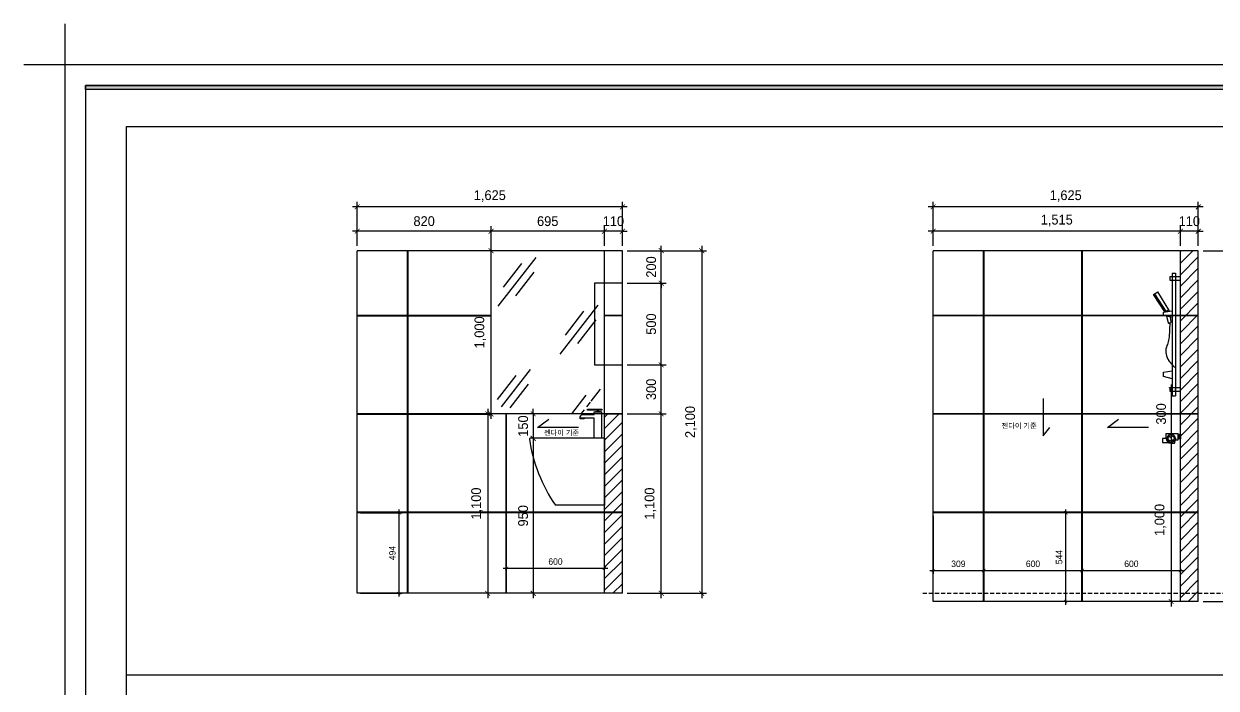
# Model space of a CAD drawing. Header units: millimetres. Extents: x 217202 to 745838, y -6815 to 171372.
# Drawn here: x 338697 to 346005, y 668 to 4740 of the extents above; entities that cross this region are included whole.
import ezdxf
from ezdxf.enums import TextEntityAlignment as Align

# ---------------------------------------------------------------- set-up
doc = ezdxf.new("R2010")
doc.units = ezdxf.units.MM
doc.header["$PDMODE"] = 3
doc.linetypes.add('HIDDEN', pattern=[0.375, 0.25, -0.125])
doc.layers.get('DEFPOINTS').update_dxf_attribs({"color": 248})
for name, color, linetype in [('03-WAL NEW', 3, 'Continuous'), ('06-FUR', 6, 'Continuous'), ('C-WALL1', 2, 'Continuous'), ('CO-BATH', 6, 'Continuous'), ('FIX', 7, 'Continuous'), ('FORM(YOURNAME)-1', 1, 'Continuous'), ('FORM(YOURNAME)-11', 1, 'Continuous'), ('TOILET-1', 6, 'Continuous')]:
    doc.layers.add(name, color=color, linetype=linetype)
doc.styles.add('HY 울릉도 L', font='')
doc.styles.add('YOURNAME', font='HY울릉도M.TTF')
doc.styles.add('코레일둥고', font='Korail_Round_Gothic_Medium.ttf')
doc.styles.get('HY 울릉도 L').set_extended_font_data('HY울릉도L')
doc.dimstyles.new('30', dxfattribs={"dimscale": 30, "dimtxt": 2, "dimasz": 1, "dimexe": 1, "dimexo": 1, "dimgap": 1, "dimtad": 1, "dimdec": 0, "dimrnd": 0.05, "dimdsep": 46, "dimlunit": 6, "dimtxsty": 'HY 울릉도 L', "dimblk": 'ARCHTICK', "dimcen": 2.5, "dimdle": 1, "dimclrd": 133, "dimclre": 133, "dimclrt": 30, "dimadec": 0, "dimazin": 0, "dimtfac": 1, "dimtdec": 0, "dimtix": 1, "dimtmove": 2, "dimatfit": 3, "dimldrblk": 'ARCHTICK', "dimfxl": 1, "dimlwd": -1, "dimlwe": -1, "dimarcsym": 0})

# ---------------------------------------------------------------- blocks, each defined once
blk = doc.blocks.new('_ArchTick')
at = {"color": 0, "linetype": 'ByBlock', "const_width": 0.15}
blk.add_lwpolyline([(-0.5, -0.5), (0.5, 0.5)], dxfattribs=at)
blk = doc.blocks.new('*D547')
at = {"layer": '06-FUR', "color": 133, "transparency": 16777216}
for p, q in [((342225.6, 2349.5), (341788.8, 2349.5)), ((341818.8, 2349.5), (341818.8, 2379.5)), ((341818.8, 2349.5), (341818.8, 2199.5)), ((341818.8, 2199.5), (341818.8, 2169.5)), ((341848.8, 2199.5), (341848.8, 2199.5))]:
    blk.add_line(p, q, dxfattribs=at)
at = {"layer": 'DEFPOINTS', "color": 0, "transparency": 16777216}
for p in [(342255.6, 2349.5), (341818.8, 2199.5), (341818.8, 2199.5)]:
    blk.add_point(p, dxfattribs=at)
at = {"layer": '06-FUR', "color": 133, "transparency": 16777216, "xscale": 30, "yscale": 30, "zscale": 30}
for p, rotation in [((341818.8, 2349.5), 270), ((341818.8, 2199.5), 90)]:
    blk.add_blockref('_ArchTick', p, dxfattribs=dict(at, rotation=rotation))
at = {"layer": '06-FUR', "color": 30, "transparency": 16777216, "insert": (341757.5, 2274.5), "char_height": 60, "attachment_point": 5, "rotation": 90, "style": 'HY 울릉도 L'}
blk.add_mtext('150', dxfattribs=at)
blk = doc.blocks.new('*D548')
at = {"layer": '06-FUR', "color": 133, "transparency": 16777216}
for p, q in [((341540.6, 2379.5), (341540.6, 1219.5)), ((341570.6, 2349.5), (341570.6, 2349.5)), ((341570.6, 1249.5), (341570.6, 1249.5))]:
    blk.add_line(p, q, dxfattribs=at)
at = {"layer": 'DEFPOINTS', "color": 0, "transparency": 16777216}
for p in [(341540.6, 2349.5), (341540.6, 1249.5), (341540.6, 1249.5)]:
    blk.add_point(p, dxfattribs=at)
at = {"layer": '06-FUR', "color": 133, "transparency": 16777216, "xscale": 30, "yscale": 30, "zscale": 30}
for p, rotation in [((341540.6, 2349.5), 90), ((341540.6, 1249.5), 270)]:
    blk.add_blockref('_ArchTick', p, dxfattribs=dict(at, rotation=rotation))
at = {"layer": '06-FUR', "color": 30, "transparency": 16777216, "insert": (341474.7, 1799.5), "char_height": 60, "attachment_point": 5, "rotation": 90, "style": 'HY 울릉도 L'}
blk.add_mtext('1,100', dxfattribs=at)
blk = doc.blocks.new('*D549')
at = {"layer": '06-FUR', "color": 133, "transparency": 16777216}
for p, q in [((345785.4, 3468.8), (345755.4, 3468.8)), ((345785.4, 3379.5), (345785.4, 3498.8)), ((345895.4, 3468.8), (345785.4, 3468.8)), ((345895.4, 3379.5), (345895.4, 3498.8)), ((345895.4, 3468.8), (345925.4, 3468.8))]:
    blk.add_line(p, q, dxfattribs=at)
at = {"layer": 'DEFPOINTS', "color": 0, "transparency": 16777216}
for p in [(345785.4, 3468.8), (345785.4, 3349.5), (345895.4, 3349.5)]:
    blk.add_point(p, dxfattribs=at)
at = {"layer": '06-FUR', "color": 133, "transparency": 16777216, "xscale": 30, "yscale": 30, "zscale": 30}
blk.add_blockref('_ArchTick', (345785.4, 3468.8), dxfattribs=at)
at = {"layer": '06-FUR', "color": 133, "transparency": 16777216, "xscale": 30, "yscale": 30, "zscale": 30, "rotation": 180}
blk.add_blockref('_ArchTick', (345895.4, 3468.8), dxfattribs=at)
at = {"layer": '06-FUR', "color": 30, "transparency": 16777216, "insert": (345840.4, 3530), "char_height": 60, "attachment_point": 5, "style": 'HY 울릉도 L'}
blk.add_mtext('110', dxfattribs=at)
blk = doc.blocks.new('*D550')
at = {"layer": '06-FUR', "color": 133, "transparency": 16777216}
for p, q in [((345815.4, 3468.8), (344240.4, 3468.8)), ((344270.4, 3379.5), (344270.4, 3498.8)), ((345785.4, 3379.5), (345785.4, 3498.8))]:
    blk.add_line(p, q, dxfattribs=at)
at = {"layer": 'DEFPOINTS', "color": 0, "transparency": 16777216}
for p in [(344270.4, 3468.8), (344270.4, 3349.5), (345785.4, 3349.5)]:
    blk.add_point(p, dxfattribs=at)
at = {"layer": '06-FUR', "color": 133, "transparency": 16777216, "xscale": 30, "yscale": 30, "zscale": 30, "rotation": 180}
blk.add_blockref('_ArchTick', (344270.4, 3468.8), dxfattribs=at)
at = {"layer": '06-FUR', "color": 133, "transparency": 16777216, "xscale": 30, "yscale": 30, "zscale": 30}
blk.add_blockref('_ArchTick', (345785.4, 3468.8), dxfattribs=at)
at = {"layer": '06-FUR', "color": 30, "transparency": 16777216, "insert": (345027.9, 3534), "char_height": 60, "attachment_point": 5, "style": 'HY 울릉도 L'}
blk.add_mtext('1,515', dxfattribs=at)
blk = doc.blocks.new('*D551')
at = {"layer": '06-FUR', "color": 133, "transparency": 16777216}
for p, q in [((345925.4, 3618), (344240.4, 3618)), ((344270.4, 3379.5), (344270.4, 3648)), ((345895.4, 3379.5), (345895.4, 3648))]:
    blk.add_line(p, q, dxfattribs=at)
at = {"layer": 'DEFPOINTS', "color": 0, "transparency": 16777216}
for p in [(344270.4, 3618), (344270.4, 3349.5), (345895.4, 3349.5)]:
    blk.add_point(p, dxfattribs=at)
at = {"layer": '06-FUR', "color": 133, "transparency": 16777216, "xscale": 30, "yscale": 30, "zscale": 30, "rotation": 180}
blk.add_blockref('_ArchTick', (344270.4, 3618), dxfattribs=at)
at = {"layer": '06-FUR', "color": 133, "transparency": 16777216, "xscale": 30, "yscale": 30, "zscale": 30}
blk.add_blockref('_ArchTick', (345895.4, 3618), dxfattribs=at)
at = {"layer": '06-FUR', "color": 30, "transparency": 16777216, "insert": (345082.9, 3683.9), "char_height": 60, "attachment_point": 5, "style": 'HY 울릉도 L'}
blk.add_mtext('1,625', dxfattribs=at)
blk = doc.blocks.new('*D552')
at = {"layer": '06-FUR', "color": 133, "transparency": 16777216}
for p, q in [((342255.6, 3468.8), (342225.6, 3468.8)), ((342255.6, 3379.5), (342255.6, 3498.8)), ((342365.6, 3468.8), (342255.6, 3468.8)), ((342365.6, 3379.5), (342365.6, 3498.8)), ((342365.6, 3468.8), (342395.6, 3468.8))]:
    blk.add_line(p, q, dxfattribs=at)
at = {"layer": 'DEFPOINTS', "color": 0, "transparency": 16777216}
for p in [(342255.6, 3468.8), (342255.6, 3349.5), (342365.6, 3349.5)]:
    blk.add_point(p, dxfattribs=at)
at = {"layer": '06-FUR', "color": 133, "transparency": 16777216, "xscale": 30, "yscale": 30, "zscale": 30}
blk.add_blockref('_ArchTick', (342255.6, 3468.8), dxfattribs=at)
at = {"layer": '06-FUR', "color": 133, "transparency": 16777216, "xscale": 30, "yscale": 30, "zscale": 30, "rotation": 180}
blk.add_blockref('_ArchTick', (342365.6, 3468.8), dxfattribs=at)
at = {"layer": '06-FUR', "color": 30, "transparency": 16777216, "insert": (342310.6, 3530), "char_height": 60, "attachment_point": 5, "style": 'HY 울릉도 L'}
blk.add_mtext('110', dxfattribs=at)
blk = doc.blocks.new('*D553')
at = {"layer": '06-FUR', "color": 133, "transparency": 16777216}
for p, q in [((342285.6, 3468.8), (341530.6, 3468.8)), ((341560.6, 3379.5), (341560.6, 3498.8)), ((342255.6, 3379.5), (342255.6, 3498.8))]:
    blk.add_line(p, q, dxfattribs=at)
at = {"layer": 'DEFPOINTS', "color": 0, "transparency": 16777216}
for p in [(341560.6, 3468.8), (341560.6, 3349.5), (342255.6, 3349.5)]:
    blk.add_point(p, dxfattribs=at)
at = {"layer": '06-FUR', "color": 133, "transparency": 16777216, "xscale": 30, "yscale": 30, "zscale": 30, "rotation": 180}
blk.add_blockref('_ArchTick', (341560.6, 3468.8), dxfattribs=at)
at = {"layer": '06-FUR', "color": 133, "transparency": 16777216, "xscale": 30, "yscale": 30, "zscale": 30}
blk.add_blockref('_ArchTick', (342255.6, 3468.8), dxfattribs=at)
at = {"layer": '06-FUR', "color": 30, "transparency": 16777216, "insert": (341908.1, 3530.1), "char_height": 60, "attachment_point": 5, "style": 'HY 울릉도 L'}
blk.add_mtext('695', dxfattribs=at)
blk = doc.blocks.new('*D554')
at = {"layer": '06-FUR', "color": 133, "transparency": 16777216}
for p, q in [((341590.6, 3468.8), (340710.6, 3468.8)), ((340740.6, 3379.5), (340740.6, 3498.8)), ((341560.6, 3379.5), (341560.6, 3498.8))]:
    blk.add_line(p, q, dxfattribs=at)
at = {"layer": 'DEFPOINTS', "color": 0, "transparency": 16777216}
for p in [(340740.6, 3468.8), (340740.6, 3349.5), (341560.6, 3349.5)]:
    blk.add_point(p, dxfattribs=at)
at = {"layer": '06-FUR', "color": 133, "transparency": 16777216, "xscale": 30, "yscale": 30, "zscale": 30, "rotation": 180}
blk.add_blockref('_ArchTick', (340740.6, 3468.8), dxfattribs=at)
at = {"layer": '06-FUR', "color": 133, "transparency": 16777216, "xscale": 30, "yscale": 30, "zscale": 30}
blk.add_blockref('_ArchTick', (341560.6, 3468.8), dxfattribs=at)
at = {"layer": '06-FUR', "color": 30, "transparency": 16777216, "insert": (341150.6, 3530.1), "char_height": 60, "attachment_point": 5, "style": 'HY 울릉도 L'}
blk.add_mtext('820', dxfattribs=at)
blk = doc.blocks.new('*D555')
at = {"layer": '06-FUR', "color": 133, "transparency": 16777216}
for p, q in [((342395.6, 3618.2), (340710.6, 3618.2)), ((340740.6, 3379.5), (340740.6, 3648.2)), ((342365.6, 3379.5), (342365.6, 3648.2))]:
    blk.add_line(p, q, dxfattribs=at)
at = {"layer": 'DEFPOINTS', "color": 0, "transparency": 16777216}
for p in [(340740.6, 3618.2), (340740.6, 3349.5), (342365.6, 3349.5)]:
    blk.add_point(p, dxfattribs=at)
at = {"layer": '06-FUR', "color": 133, "transparency": 16777216, "xscale": 30, "yscale": 30, "zscale": 30, "rotation": 180}
blk.add_blockref('_ArchTick', (340740.6, 3618.2), dxfattribs=at)
at = {"layer": '06-FUR', "color": 133, "transparency": 16777216, "xscale": 30, "yscale": 30, "zscale": 30}
blk.add_blockref('_ArchTick', (342365.6, 3618.2), dxfattribs=at)
at = {"layer": '06-FUR', "color": 30, "transparency": 16777216, "insert": (341553.1, 3684.2), "char_height": 60, "attachment_point": 5, "style": 'HY 울릉도 L'}
blk.add_mtext('1,625', dxfattribs=at)
blk = doc.blocks.new('*D566')
at = {"layer": '06-FUR', "color": 133, "transparency": 16777216}
for p, q in [((345729.2, 2229.1), (345729.2, 1169.5)), ((345759.2, 2199.1), (345759.2, 2199.1)), ((345759.2, 1199.5), (345759.2, 1199.5))]:
    blk.add_line(p, q, dxfattribs=at)
at = {"layer": 'DEFPOINTS', "color": 0, "transparency": 16777216}
for p in [(345729.2, 2199.1), (345729.2, 1199.5), (345729.2, 1199.5)]:
    blk.add_point(p, dxfattribs=at)
at = {"layer": '06-FUR', "color": 133, "transparency": 16777216, "xscale": 30, "yscale": 30, "zscale": 30}
for p, rotation in [((345729.2, 2199.1), 90), ((345729.2, 1199.5), 270)]:
    blk.add_blockref('_ArchTick', p, dxfattribs=dict(at, rotation=rotation))
at = {"layer": '06-FUR', "color": 30, "transparency": 16777216, "insert": (345663.3, 1699.3), "char_height": 60, "attachment_point": 5, "rotation": 90, "style": 'HY 울릉도 L'}
blk.add_mtext('1,000', dxfattribs=at)
blk = doc.blocks.new('*D567')
at = {"layer": '06-FUR', "color": 133, "transparency": 16777216}
for p, q in [((345729.2, 2528.8), (345729.2, 2169.1)), ((345750.7, 2498.8), (345759.2, 2498.8)), ((345750.7, 2199.1), (345759.2, 2199.1))]:
    blk.add_line(p, q, dxfattribs=at)
at = {"layer": 'DEFPOINTS', "color": 0, "transparency": 16777216}
for p in [(345720.7, 2498.8), (345720.7, 2199.1), (345729.2, 2199.1)]:
    blk.add_point(p, dxfattribs=at)
at = {"layer": '06-FUR', "color": 133, "transparency": 16777216, "xscale": 30, "yscale": 30, "zscale": 30}
for p, rotation in [((345729.2, 2498.8), 90), ((345729.2, 2199.1), 270)]:
    blk.add_blockref('_ArchTick', p, dxfattribs=dict(at, rotation=rotation))
at = {"layer": '06-FUR', "color": 30, "transparency": 16777216, "insert": (345667.9, 2349), "char_height": 60, "attachment_point": 5, "rotation": 90, "style": 'HY 울릉도 L'}
blk.add_mtext('300', dxfattribs=at)
blk = doc.blocks.new('*D568')
at = {"layer": 'DEFPOINTS', "color": 0, "transparency": 16777216}
for p in [(341655.6, 1403.1), (342255.6, 1403.1), (342255.6, 1249.5)]:
    blk.add_point(p, dxfattribs=at)
at = {"layer": 'TOILET-1', "color": 133, "transparency": 16777216}
blk.add_line((341635.6, 1403.1), (342275.6, 1403.1), dxfattribs=at)
at = {"layer": 'TOILET-1', "color": 30, "true_color": 0xeb7024, "transparency": 16777216}
blk.add_line((342255.6, 1269.5), (342255.6, 1423.1), dxfattribs=at)
at = {"layer": 'TOILET-1', "color": 133, "transparency": 16777216, "xscale": 20, "yscale": 20, "zscale": 20, "rotation": 180}
blk.add_blockref('_ArchTick', (341655.6, 1403.1), dxfattribs=at)
at = {"layer": 'TOILET-1', "color": 133, "transparency": 16777216, "xscale": 20, "yscale": 20, "zscale": 20}
blk.add_blockref('_ArchTick', (342255.6, 1403.1), dxfattribs=at)
at = {"layer": 'TOILET-1', "color": 30, "true_color": 0xeb7024, "transparency": 16777216, "insert": (341955.6, 1443.9), "char_height": 40, "attachment_point": 5, "style": 'HY 울릉도 L'}
blk.add_mtext('600', dxfattribs=at)
blk = doc.blocks.new('*D572')
at = {"layer": '06-FUR', "color": 133, "transparency": 16777216}
for p, q in [((344270.4, 1723.5), (344270.4, 1369.1)), ((344579.4, 1723.5), (344579.4, 1369.1)), ((344250.4, 1389.1), (344599.4, 1389.1))]:
    blk.add_line(p, q, dxfattribs=at)
at = {"layer": 'DEFPOINTS', "color": 0, "transparency": 16777216}
for p in [(344270.4, 1743.5), (344579.4, 1743.5), (344579.4, 1389.1)]:
    blk.add_point(p, dxfattribs=at)
at = {"layer": '06-FUR', "color": 133, "transparency": 16777216, "xscale": 20, "yscale": 20, "zscale": 20, "rotation": 180}
blk.add_blockref('_ArchTick', (344270.4, 1389.1), dxfattribs=at)
at = {"layer": '06-FUR', "color": 133, "transparency": 16777216, "xscale": 20, "yscale": 20, "zscale": 20}
blk.add_blockref('_ArchTick', (344579.4, 1389.1), dxfattribs=at)
at = {"layer": '06-FUR', "color": 30, "transparency": 16777216, "insert": (344424.9, 1430), "char_height": 40, "attachment_point": 5, "style": 'HY 울릉도 L'}
blk.add_mtext('309', dxfattribs=at)
blk = doc.blocks.new('*D573')
at = {"layer": '06-FUR', "color": 133, "transparency": 16777216}
blk.add_line((344562.4, 1389.1), (345202.4, 1389.1), dxfattribs=at)
at = {"layer": 'DEFPOINTS', "color": 0, "transparency": 16777216}
for p in [(344582.4, 1389.1), (345182.4, 1389.1), (345182.4, 1389.1)]:
    blk.add_point(p, dxfattribs=at)
at = {"layer": '06-FUR', "color": 133, "transparency": 16777216, "xscale": 20, "yscale": 20, "zscale": 20, "rotation": 180}
blk.add_blockref('_ArchTick', (344582.4, 1389.1), dxfattribs=at)
at = {"layer": '06-FUR', "color": 133, "transparency": 16777216, "xscale": 20, "yscale": 20, "zscale": 20}
blk.add_blockref('_ArchTick', (345182.4, 1389.1), dxfattribs=at)
at = {"layer": '06-FUR', "color": 30, "transparency": 16777216, "insert": (344882.4, 1430), "char_height": 40, "attachment_point": 5, "style": 'HY 울릉도 L'}
blk.add_mtext('600', dxfattribs=at)
blk = doc.blocks.new('*D574')
at = {"layer": '06-FUR', "color": 133, "transparency": 16777216}
blk.add_line((345165.4, 1389.1), (345805.4, 1389.1), dxfattribs=at)
at = {"layer": 'DEFPOINTS', "color": 0, "transparency": 16777216}
for p in [(345185.4, 1389.1), (345785.4, 1389.1), (345785.4, 1389.1)]:
    blk.add_point(p, dxfattribs=at)
at = {"layer": '06-FUR', "color": 133, "transparency": 16777216, "xscale": 20, "yscale": 20, "zscale": 20, "rotation": 180}
blk.add_blockref('_ArchTick', (345185.4, 1389.1), dxfattribs=at)
at = {"layer": '06-FUR', "color": 133, "transparency": 16777216, "xscale": 20, "yscale": 20, "zscale": 20}
blk.add_blockref('_ArchTick', (345785.4, 1389.1), dxfattribs=at)
at = {"layer": '06-FUR', "color": 30, "transparency": 16777216, "insert": (345485.4, 1430), "char_height": 40, "attachment_point": 5, "style": 'HY 울릉도 L'}
blk.add_mtext('600', dxfattribs=at)
blk = doc.blocks.new('FORM-ELEVATION')
at = {"layer": 'FORM(YOURNAME)-11'}
h = blk.add_hatch(color=256, dxfattribs=at)
h.dxf.hatch_style = 1
h.paths.add_polyline_path([(-10309, 35708), (71691, 35708), (71691, 35508), (-10309, 35508)])
h.paths.add_polyline_path([(-10309, -21492), (71691, -21492), (71691, -21692), (-10309, -21692)])
at = {"layer": 'DEFPOINTS', "color": 1}
blk.add_lwpolyline([(-11309, 38708), (-11309, 36708), (-13309, 36708)], dxfattribs=at)
at = {"layer": 'DEFPOINTS', "color": 158}
for points in [[(-10309, -21692), (71691, -21692), (71691, 35708), (-10309, 35708)], [(-8309, 33708), (61071, 33708), (61071, -19692), (-8309, -19692)]]:
    blk.add_lwpolyline(points, close=True, dxfattribs=at)
at = {"layer": 'FORM(YOURNAME)-11', "color": 250}
blk.add_lwpolyline([(-11309, -22692), (72691, -22692), (72691, 36708), (-11309, 36708)], close=True, dxfattribs=at)
at = {"layer": 'FORM(YOURNAME)-11'}
blk.add_lwpolyline([(-10309, 35708), (71691, 35708), (71691, 35508), (-10309, 35508)], close=True, dxfattribs=at)
at = {"layer": 'FORM(YOURNAME)-11', "color": 3, "style": 'YOURNAME'}
for tag, height, p in [('1', 450, (71041, -1219)), ('2', 450, (71041, -1863)), ('3', 450, (71041, -3150)), ('4', 450, (71041, -5081)), ('5', 515, (71041, -7398)), ('6', 515, (71041, -9650)), ('7', 515, (71041, -11903)), ('8', 515, (71041, -14155)), ('9', 515, (71041, -16408)), ('10', 515, (66791, -18596)), ('11', 515, (71041, -18660)), ('12', 515, (66791, -20848)), ('13', 515, (71041, -20848))]:
    blk.add_attdef(tag, text='', height=height, dxfattribs=at).set_placement(p, align=Align.MIDDLE_RIGHT)
blk = doc.blocks.new('*D576')
at = {"layer": '06-FUR', "color": 133, "transparency": 16777216}
for p, q in [((342395.6, 2349.5), (342633.6, 2349.5)), ((342603.6, 1219.5), (342603.6, 2379.5)), ((342395.6, 1249.5), (342633.6, 1249.5))]:
    blk.add_line(p, q, dxfattribs=at)
at = {"layer": 'DEFPOINTS', "color": 0, "transparency": 16777216}
for p in [(342365.6, 2349.5), (342603.6, 2349.5), (342365.6, 1249.5)]:
    blk.add_point(p, dxfattribs=at)
at = {"layer": '06-FUR', "color": 133, "transparency": 16777216, "xscale": 30, "yscale": 30, "zscale": 30}
for p, rotation in [((342603.6, 2349.5), 90), ((342603.6, 1249.5), 270)]:
    blk.add_blockref('_ArchTick', p, dxfattribs=dict(at, rotation=rotation))
at = {"layer": '06-FUR', "color": 30, "transparency": 16777216, "insert": (342537.6, 1799.5), "char_height": 60, "attachment_point": 5, "rotation": 90, "style": 'HY 울릉도 L'}
blk.add_mtext('1,100', dxfattribs=at)
blk = doc.blocks.new('*D577')
at = {"layer": '06-FUR', "color": 133, "transparency": 16777216}
for p, q in [((342395.6, 2649.5), (342633.6, 2649.5)), ((342603.6, 2319.5), (342603.6, 2679.5)), ((342395.6, 2349.5), (342633.6, 2349.5))]:
    blk.add_line(p, q, dxfattribs=at)
at = {"layer": 'DEFPOINTS', "color": 0, "transparency": 16777216}
for p in [(342365.6, 2649.5), (342603.6, 2649.5), (342365.6, 2349.5)]:
    blk.add_point(p, dxfattribs=at)
at = {"layer": '06-FUR', "color": 133, "transparency": 16777216, "xscale": 30, "yscale": 30, "zscale": 30}
for p, rotation in [((342603.6, 2649.5), 90), ((342603.6, 2349.5), 270)]:
    blk.add_blockref('_ArchTick', p, dxfattribs=dict(at, rotation=rotation))
at = {"layer": '06-FUR', "color": 30, "transparency": 16777216, "insert": (342542.2, 2499.5), "char_height": 60, "attachment_point": 5, "rotation": 90, "style": 'HY 울릉도 L'}
blk.add_mtext('300', dxfattribs=at)
blk = doc.blocks.new('*D578')
at = {"layer": '06-FUR', "color": 133, "transparency": 16777216}
for p, q in [((342395.6, 3149.5), (342633.6, 3149.5)), ((342603.6, 2619.5), (342603.6, 3179.5)), ((342395.6, 2649.5), (342633.6, 2649.5))]:
    blk.add_line(p, q, dxfattribs=at)
at = {"layer": 'DEFPOINTS', "color": 0, "transparency": 16777216}
for p in [(342365.6, 3149.5), (342603.6, 3149.5), (342365.6, 2649.5)]:
    blk.add_point(p, dxfattribs=at)
at = {"layer": '06-FUR', "color": 133, "transparency": 16777216, "xscale": 30, "yscale": 30, "zscale": 30}
for p, rotation in [((342603.6, 3149.5), 90), ((342603.6, 2649.5), 270)]:
    blk.add_blockref('_ArchTick', p, dxfattribs=dict(at, rotation=rotation))
at = {"layer": '06-FUR', "color": 30, "transparency": 16777216, "insert": (342542.3, 2899.5), "char_height": 60, "attachment_point": 5, "rotation": 90, "style": 'HY 울릉도 L'}
blk.add_mtext('500', dxfattribs=at)
blk = doc.blocks.new('*D579')
at = {"layer": '06-FUR', "color": 133, "transparency": 16777216}
for p, q in [((342603.6, 3349.5), (342603.6, 3379.5)), ((342395.6, 3349.5), (342633.6, 3349.5)), ((342603.6, 3149.5), (342603.6, 3349.5)), ((342395.6, 3149.5), (342633.6, 3149.5)), ((342603.6, 3149.5), (342603.6, 3119.5))]:
    blk.add_line(p, q, dxfattribs=at)
at = {"layer": 'DEFPOINTS', "color": 0, "transparency": 16777216}
for p in [(342365.6, 3349.5), (342603.6, 3349.5), (342365.6, 3149.5)]:
    blk.add_point(p, dxfattribs=at)
at = {"layer": '06-FUR', "color": 133, "transparency": 16777216, "xscale": 30, "yscale": 30, "zscale": 30}
for p, rotation in [((342603.6, 3349.5), 270), ((342603.6, 3149.5), 90)]:
    blk.add_blockref('_ArchTick', p, dxfattribs=dict(at, rotation=rotation))
at = {"layer": '06-FUR', "color": 30, "transparency": 16777216, "insert": (342542.3, 3249.5), "char_height": 60, "attachment_point": 5, "rotation": 90, "style": 'HY 울릉도 L'}
blk.add_mtext('200', dxfattribs=at)
blk = doc.blocks.new('*D580')
at = {"layer": '06-FUR', "color": 133, "transparency": 16777216}
for p, q in [((342852.2, 3379.5), (342852.2, 1219.5)), ((342395.6, 3349.5), (342882.2, 3349.5)), ((342395.6, 1249.5), (342882.2, 1249.5))]:
    blk.add_line(p, q, dxfattribs=at)
at = {"layer": 'DEFPOINTS', "color": 0, "transparency": 16777216}
for p in [(342365.6, 3349.5), (342365.6, 1249.5), (342852.2, 1249.5)]:
    blk.add_point(p, dxfattribs=at)
at = {"layer": '06-FUR', "color": 133, "transparency": 16777216, "xscale": 30, "yscale": 30, "zscale": 30}
for p, rotation in [((342852.2, 3349.5), 90), ((342852.2, 1249.5), 270)]:
    blk.add_blockref('_ArchTick', p, dxfattribs=dict(at, rotation=rotation))
at = {"layer": '06-FUR', "color": 30, "transparency": 16777216, "insert": (342786.3, 2299.5), "char_height": 60, "attachment_point": 5, "rotation": 90, "style": 'HY 울릉도 L'}
blk.add_mtext('2,100', dxfattribs=at)
blk = doc.blocks.new('*D581')
at = {"layer": '06-FUR', "color": 133, "transparency": 16777216}
for p, q in [((346227.3, 3379.5), (346227.3, 1169.5)), ((345925.4, 3349.5), (346257.3, 3349.5)), ((345925.4, 1199.5), (346257.3, 1199.5))]:
    blk.add_line(p, q, dxfattribs=at)
at = {"layer": 'DEFPOINTS', "color": 0, "transparency": 16777216}
for p in [(345895.4, 3349.5), (345895.4, 1199.5), (346227.3, 1199.5)]:
    blk.add_point(p, dxfattribs=at)
at = {"layer": '06-FUR', "color": 133, "transparency": 16777216, "xscale": 30, "yscale": 30, "zscale": 30}
for p, rotation in [((346227.3, 3349.5), 90), ((346227.3, 1199.5), 270)]:
    blk.add_blockref('_ArchTick', p, dxfattribs=dict(at, rotation=rotation))
at = {"layer": '06-FUR', "color": 30, "transparency": 16777216, "insert": (346161.4, 2274.5), "char_height": 60, "attachment_point": 5, "rotation": 90, "style": 'HY 울릉도 L'}
blk.add_mtext('2,150', dxfattribs=at)
blk = doc.blocks.new('*D755')
at = {"layer": 'DEFPOINTS', "color": 0, "transparency": 16777216}
for p in [(340740.6, 1743), (340740.6, 1249.5), (340996.3, 1249.5)]:
    blk.add_point(p, dxfattribs=at)
at = {"layer": 'TOILET-1', "color": 133, "transparency": 16777216}
blk.add_line((340996.3, 1763), (340996.3, 1229.5), dxfattribs=at)
at = {"layer": 'TOILET-1', "color": 30, "true_color": 0xeb7024, "transparency": 16777216}
for p, q in [((340760.6, 1743), (341016.3, 1743)), ((340760.6, 1249.5), (341016.3, 1249.5))]:
    blk.add_line(p, q, dxfattribs=at)
at = {"layer": 'TOILET-1', "color": 133, "transparency": 16777216, "xscale": 20, "yscale": 20, "zscale": 20}
for p, rotation in [((340996.3, 1743), 90), ((340996.3, 1249.5), 270)]:
    blk.add_blockref('_ArchTick', p, dxfattribs=dict(at, rotation=rotation))
at = {"layer": 'TOILET-1', "color": 30, "true_color": 0xeb7024, "transparency": 16777216, "insert": (340955.8, 1496.2), "char_height": 40, "attachment_point": 5, "rotation": 90, "style": 'HY 울릉도 L'}
blk.add_mtext('494', dxfattribs=at)
blk = doc.blocks.new('*D756')
at = {"layer": 'DEFPOINTS', "color": 0, "transparency": 16777216}
for p in [(345082.9, 1743.5), (345087.3, 1743.5), (345087.3, 1199.5)]:
    blk.add_point(p, dxfattribs=at)
at = {"layer": 'TOILET-1', "color": 133, "transparency": 16777216}
blk.add_line((345082.9, 1179.5), (345082.9, 1763.5), dxfattribs=at)
at = {"layer": 'TOILET-1', "color": 30, "true_color": 0xeb7024, "transparency": 16777216}
for p, q in [((345067.3, 1743.5), (345062.9, 1743.5)), ((345067.3, 1199.5), (345062.9, 1199.5))]:
    blk.add_line(p, q, dxfattribs=at)
at = {"layer": 'TOILET-1', "color": 133, "transparency": 16777216, "xscale": 20, "yscale": 20, "zscale": 20}
for p, rotation in [((345082.9, 1743.5), 90), ((345082.9, 1199.5), 270)]:
    blk.add_blockref('_ArchTick', p, dxfattribs=dict(at, rotation=rotation))
at = {"layer": 'TOILET-1', "color": 30, "true_color": 0xeb7024, "transparency": 16777216, "insert": (345042.4, 1471.5), "char_height": 40, "attachment_point": 5, "rotation": 90, "style": 'HY 울릉도 L'}
blk.add_mtext('544', dxfattribs=at)
blk = doc.blocks.new('*D757')
at = {"layer": '06-FUR', "color": 133, "transparency": 16777216}
for p, q in [((341818.8, 2229.5), (341818.8, 1219.5)), ((341848.8, 2199.5), (341848.8, 2199.5)), ((341998.1, 1249.5), (341788.8, 1249.5))]:
    blk.add_line(p, q, dxfattribs=at)
at = {"layer": 'DEFPOINTS', "color": 0, "transparency": 16777216}
for p in [(341818.8, 2199.5), (341818.8, 1249.5), (342028.1, 1249.5)]:
    blk.add_point(p, dxfattribs=at)
at = {"layer": '06-FUR', "color": 133, "transparency": 16777216, "xscale": 30, "yscale": 30, "zscale": 30}
for p, rotation in [((341818.8, 2199.5), 90), ((341818.8, 1249.5), 270)]:
    blk.add_blockref('_ArchTick', p, dxfattribs=dict(at, rotation=rotation))
at = {"layer": '06-FUR', "color": 30, "transparency": 16777216, "insert": (341757.4, 1724.5), "char_height": 60, "attachment_point": 5, "rotation": 90, "style": 'HY 울릉도 L'}
blk.add_mtext('950', dxfattribs=at)
blk = doc.blocks.new('*D805')
at = {"layer": '06-FUR', "color": 133, "transparency": 16777216}
for p, q in [((341560.6, 2319), (341560.6, 3378.5)), ((341590.6, 3348.5), (341590.6, 3348.5)), ((341590.6, 2349), (341590.6, 2349))]:
    blk.add_line(p, q, dxfattribs=at)
at = {"layer": 'DEFPOINTS', "color": 0, "transparency": 16777216}
for p in [(341560.6, 3348.5), (341560.6, 3348.5), (341560.6, 2349)]:
    blk.add_point(p, dxfattribs=at)
at = {"layer": '06-FUR', "color": 133, "transparency": 16777216, "xscale": 30, "yscale": 30, "zscale": 30}
for p, rotation in [((341560.6, 3348.5), 90), ((341560.6, 2349), 270)]:
    blk.add_blockref('_ArchTick', p, dxfattribs=dict(at, rotation=rotation))
at = {"layer": '06-FUR', "color": 30, "transparency": 16777216, "insert": (341494.7, 2848.7), "char_height": 60, "attachment_point": 5, "rotation": 90, "style": 'HY 울릉도 L'}
blk.add_mtext('1,000', dxfattribs=at)

msp = doc.modelspace()

# ---------------------------------------------------------------- hatches: boundary and pattern name
at = {"layer": '03-WAL NEW'}
h = msp.add_hatch(dxfattribs=at)
h.set_pattern_fill('_USER', color=8, scale=50, angle=45, pattern_type=0)
h.set_pattern_definition([(45, (-37679.907, -21406.324), (-35.355339, 35.355339), [])])
h.paths.add_polyline_path([(345895.4, 3055.5), (345785.4, 3055.5), (345785.4, 2455.5), (345895.4, 2455.5)])
h.paths.add_polyline_path([(345895.4, 2455.5), (345785.4, 2455.5), (345785.4, 2452.5), (345895.4, 2452.5)])
h.paths.add_polyline_path([(345895.4, 2452.5), (345785.4, 2452.5), (345785.4, 2397.7), (345785.4, 1852.5), (345895.4, 1852.5)])
h.paths.add_polyline_path([(345895.4, 1852.5), (345785.4, 1852.5), (345785.4, 1849.5), (345895.4, 1849.5)])
h.paths.add_polyline_path([(345895.4, 1849.5), (345785.4, 1849.5), (345785.4, 1249.5), (345895.4, 1249.5)])
h.paths.add_polyline_path([(345895.4, 1246.5), (345785.4, 1246.5), (345785.4, 1199.5), (345895.4, 1199.5)])
h.paths.add_polyline_path([(345895.4, 1249.5), (345785.4, 1249.5), (345785.4, 1246.5), (345895.4, 1246.5)])
h.paths.add_polyline_path([(345895.4, 3058.5), (345785.4, 3058.5), (345785.4, 3055.5), (345895.4, 3055.5)])
h.paths.add_polyline_path([(345895.4, 3349.5), (345785.4, 3349.5), (345785.4, 3058.5), (345895.4, 3058.5)])
h = msp.add_hatch(dxfattribs=at)
h.set_pattern_fill('_USER', color=8, scale=50, angle=45, pattern_type=0)
h.set_pattern_definition([(45, (-39346.89, -21406.324), (-35.355339, 35.355339), [])])
h.paths.add_polyline_path([(342365.6, 2349.5), (342255.6, 2349.5), (342255.6, 1852.5), (342365.6, 1852.5)])
h.paths.add_polyline_path([(342365.6, 1849.5), (342255.6, 1849.5), (342255.6, 1249.5), (342365.6, 1249.5)])
h.paths.add_polyline_path([(342365.6, 1852.5), (342255.6, 1852.5), (342255.6, 1849.5), (342365.6, 1849.5)])

# ---------------------------------------------------------------- linework, layer by layer
at = {"layer": 'C-WALL1'}
for p, q in [((340740.6, 1249.5), (340740.6, 3349.5)), ((342365.6, 3349.5), (340740.6, 3349.5)), ((342365.6, 1249.5), (342365.6, 3349.5)), ((344270.4, 1199.5), (344270.4, 3349.5)), ((345895.4, 3349.5), (344270.4, 3349.5)), ((345895.4, 1199.5), (345895.4, 3349.5)), ((342365.6, 1249.5), (340740.6, 1249.5)), ((345895.4, 1199.5), (345895.4, 1249.5)), ((345895.4, 1199.5), (344270.4, 1199.5)), ((348063.2, 748), (339326.8, 748))]:
    msp.add_line(p, q, dxfattribs=at)
at = {"layer": 'C-WALL1', "color": 8, "linetype": 'HIDDEN', "ltscale": 100}
msp.add_line((344206.7, 1249.5), (346416.3, 1249.5), dxfattribs=at)
at = {"layer": 'CO-BATH'}
for p, q in [((345735.4, 3210.7), (345735.4, 2460.7)), ((345735.4, 3210.7), (345755.4, 3210.7)), ((345755.4, 3210.7), (345755.4, 2460.7)), ((345621, 3080.1), (345647, 3098.2)), ((345690.5, 2973.8), (345621, 3080.1)), ((345700.2, 2975.1), (345628.3, 3085.1)), ((345714.9, 2987.9), (345647, 3098.2)), ((345681.9, 2972.6), (345735.4, 2979.9)), ((345681.9, 2953.9), (345681.9, 2972.6)), ((345735.4, 2939.9), (345681.9, 2953.9)), ((345714.9, 2987.9), (345699.4, 2976.4)), ((345700.3, 2947.6), (345709.9, 2908.7)), ((345714.9, 2987.9), (345717.9, 2977.9)), ((345728.6, 2913.2), (345724.4, 2942.4)), ((345725.1, 2907.7), (345716.2, 2905.1)), ((345718.7, 2864.9), (345718.6, 2848.5)), ((345720.6, 2906.4), (345718.7, 2864.9)), ((345708.3, 2783), (345705.9, 2775.4)), ((345710.7, 2791.1), (345708.3, 2783)), ((345713, 2800.1), (345710.7, 2791.1)), ((345715, 2810.2), (345713, 2800.1)), ((345716.7, 2821.4), (345715, 2810.2)), ((345717.9, 2834.1), (345716.7, 2821.4)), ((345718.6, 2848.5), (345717.9, 2834.1)), ((345703.5, 2768.3), (345699.8, 2758.5)), ((345705.9, 2775.4), (345703.5, 2768.3)), ((345720.6, 2668.8), (345715.2, 2676.1)), ((345726.4, 2661.5), (345720.6, 2668.8)), ((345732.7, 2654.1), (345726.4, 2661.5)), ((345739.2, 2646.9), (345732.7, 2654.1)), ((345745.8, 2639.7), (345739.2, 2646.9)), ((345752.6, 2632.8), (345745.8, 2639.7)), ((345681.9, 2605), (345735.4, 2612.3)), ((345681.9, 2577.7), (345681.9, 2605)), ((345735.4, 2563.8), (345681.9, 2577.7)), ((345735.4, 2460.7), (345755.4, 2460.7)), ((345699.1, 2199.1), (345676.3, 2199.1)), ((345676.3, 2199.1), (345676.3, 2173)), ((345699.1, 2229.2), (345772.9, 2229.2)), ((345699.1, 2199.1), (345699.1, 2229.2)), ((345772.9, 2189.8), (345772.9, 2229.2)), ((345772.9, 2223.4), (345780.4, 2223.4)), ((345772.9, 2197.4), (345780.4, 2197.4)), ((345780.4, 2197.4), (345780.4, 2223.4)), ((345780.4, 2200.5), (345780.4, 2220.4)), ((345785.4, 2225.4), (345785.4, 2195.5)), ((345676.3, 2173), (345714.2, 2173)), ((345729.2, 2169), (345748.3, 2169)), ((345751.2, 2171.6), (345753.3, 2185.5)), ((345758.2, 2189.8), (345772.9, 2189.8))]:
    msp.add_line(p, q, dxfattribs=at)
for points in [[(345785.4, 3188.8), (345720.7, 3188.8), (345720.7, 3169.4), (345785.4, 3169.4)], [(345785.4, 2508.5), (345720.7, 2508.5), (345720.7, 2489.2), (345785.4, 2489.2)]]:
    msp.add_lwpolyline(points, close=True, dxfattribs=at)
for radius in [25.4, 17.4]:
    msp.add_circle((345729.2, 2199.1), radius, dxfattribs=at)
for centre, radius, start, end in [((345617.7, 3077.8), 4, 34.87242, 34.87242), ((345714.8, 2909.9), 5, 193.85881, 286.31308), ((345723.7, 2912.5), 5, 286.31308, 8.36578), ((345789.8, 2732.7), 93.6, 163.97737, 217.15771), ((345729.2, 2199.1), 30.1, 180, 270), ((345785.4, 2220.4), 5, 90, 180), ((345785.4, 2200.5), 5, 180, 270), ((345748.3, 2172), 3, 270, 351.70261), ((345758.2, 2184.8), 5, 90, 171.70261)]:
    msp.add_arc(centre, radius, start, end, dxfattribs=at)
at = {"layer": 'FIX', "color": 4}
for p, q in [((342192.3, 2343.4), (342120.7, 2343.4)), ((342192.3, 2343.4), (342192.3, 2361.8)), ((342192.3, 2361.8), (342238.9, 2361.8)), ((342200.6, 2364.8), (342200.7, 2361.8)), ((342200.6, 2364.8), (342230.6, 2364.8)), ((342212.6, 2364.8), (342212.6, 2371.8)), ((342218.6, 2364.8), (342218.6, 2371.8)), ((342230.6, 2364.8), (342230.6, 2361.8)), ((342238.9, 2202.5), (342238.9, 2361.8)), ((342192.3, 2323.4), (342104.3, 2323.4)), ((342192.3, 2202.5), (342192.3, 2323.4)), ((342255.6, 2199.5), (341800.6, 2199.5)), ((342187.3, 2199.5), (342187.3, 2202.5)), ((342187.3, 2202.5), (342243.9, 2202.5)), ((342243.9, 2199.5), (342243.9, 2202.5)), ((342255.6, 2199.5), (342255.6, 1789.5)), ((342255.6, 1789.5), (341955.6, 1789.5))]:
    msp.add_line(p, q, dxfattribs=at)
for points in [[(342238.9, 2371.8), (342152.3, 2371.8), (342152.3, 2377.5), (342238.9, 2377.5)], [(342107.2, 2323.4), (342130.8, 2323.4), (342130.8, 2319.4), (342107.2, 2319.4)]]:
    msp.add_lwpolyline(points, close=True, dxfattribs=at)
for centre, radius, start, end in [((342123.6, 2324.3), 19.3, 98.53325, 182.67326), ((341800.6, 2194.5), 5, 90, 180), ((342748.7, 2336.9), 963.7, 188.49899, 214.61517)]:
    msp.add_arc(centre, radius, start, end, dxfattribs=at)
at = {"layer": 'TOILET-1', "color": 30, "true_color": 0xeb7024}
for p, q in [((341049.6, 1249.5), (341049.6, 3349.5)), ((341052.6, 1249.5), (341052.6, 3349.5)), ((344579.4, 1199.5), (344579.4, 3349.5)), ((344582.4, 1199.5), (344582.4, 3349.5)), ((345182.4, 1199.5), (345182.4, 3349.5)), ((345185.4, 1199.5), (345185.4, 3349.5)), ((341560.6, 2952), (340740.6, 2952)), ((341560.6, 2949), (340740.6, 2949)), ((342365.6, 2952.5), (342255.6, 2952.5)), ((342365.6, 2949.5), (342255.6, 2949.5)), ((345895.4, 2952.5), (344270.4, 2952.5)), ((345895.4, 2949.5), (344270.4, 2949.5)), ((344945.5, 2444.4), (344945.5, 2215.6)), ((341560.6, 2349), (340740.6, 2349)), ((341560.6, 2346), (340740.6, 2346)), ((341540.6, 2349.5), (341540.6, 1249.5)), ((341652.6, 1249.5), (341652.6, 2349.5)), ((341655.6, 1249.5), (341655.6, 2349.5)), ((342365.6, 2349.5), (342255.6, 2349.5)), ((345895.4, 2349.5), (344270.4, 2349.5)), ((345895.4, 2346.5), (344270.4, 2346.5)), ((341845.8, 2266.2), (341914.5, 2316.5)), ((342097.3, 2266.2), (341845.8, 2266.2)), ((344945.5, 2215.6), (344985.2, 2266.1)), ((345338.2, 2266.2), (345407, 2316.5)), ((345589.7, 2266.2), (345338.2, 2266.2)), ((342365.6, 1746), (340740.6, 1746)), ((342365.6, 1743), (340740.6, 1743)), ((345895.4, 1746.5), (344270.4, 1746.5)), ((345895.4, 1743.5), (344270.4, 1743.5))]:
    msp.add_line(p, q, dxfattribs=at)
at = {"layer": 'TOILET-1'}
for p, q in [((341560.6, 2349.5), (341560.6, 3349.5)), ((342255.6, 1249.5), (342255.6, 3349.5)), ((345785.4, 1199.5), (345785.4, 3349.5)), ((342255.6, 2349.5), (341540.6, 2349.5)), ((342255.6, 2349.5), (342365.6, 2349.5)), ((341540.6, 2249.5), (341540.6, 1249.5))]:
    msp.add_line(p, q, dxfattribs=at)
at = {"layer": 'TOILET-1', "color": 8}
for p, q in [((341834.8, 3307.6), (341602.3, 3008.6)), ((341747.4, 3271), (341634.2, 3125.4)), ((341823.2, 3218.4), (341710, 3072.8)), ((342214.6, 3014.6), (341982.1, 2715.6)), ((342127.2, 2977.9), (342014, 2832.3)), ((342203, 2925.3), (342089.8, 2779.7)), ((341712.3, 2583.6), (341599.1, 2438)), ((341799.7, 2620.3), (341622.1, 2391.8)), ((341788.1, 2531), (341674.9, 2385.4)), ((342229.2, 2500.4), (342172.5, 2427.5)), ((342141.8, 2463.7), (342053, 2349.5)), ((342168.1, 2421.8), (342146, 2393.4)), ((342130.5, 2373.4), (342111.9, 2349.5))]:
    msp.add_line(p, q, dxfattribs=at)
at = {"layer": 'TOILET-1'}
msp.add_lwpolyline([(342195.6, 2649.5), (342365.6, 2649.5), (342365.6, 3149.5), (342195.6, 3149.5)], close=True, dxfattribs=at)

# ---------------------------------------------------------------- block references
at = {"layer": 'FORM(YOURNAME)-1', "xscale": 0.12592099337828, "yscale": 0.12592099337828, "zscale": 0.12592099337828}
msp.add_blockref('FORM-ELEVATION', (340373, -134.4), dxfattribs=at)

# ---------------------------------------------------------------- texts
at = {"layer": 'TOILET-1', "color": 30, "true_color": 0xeb7024, "char_height": 31.414, "attachment_point": 1, "style": '코레일둥고'}
for insert in [(344690.2, 2292), (341885.6, 2249.5)]:
    msp.add_mtext_dynamic_manual_height_columns('{\\fGulim|b0|i0|c129|p50;젠다이 기준}', width=317.472, gutter_width=1748, heights=[0], dxfattribs=dict(at, insert=insert))

# ---------------------------------------------------------------- dimensions: what is measured, and where the dimension line sits
at = {"layer": '06-FUR'}
for base, p1, p2, override, picture, middle in [((340740.6, 3618.2), (342365.6, 3349.5), (340740.6, 3349.5), {"dimfxl": 1.25}, '*D555', (341553.1, 3684.2)), ((344270.4, 3618), (345895.4, 3349.5), (344270.4, 3349.5), {"dimfxl": 1.25}, '*D551', (345082.9, 3683.9)), ((340740.6, 3468.8), (341560.6, 3349.5), (340740.6, 3349.5), {"dimfxl": 1.25}, '*D554', (341150.6, 3530.1)), ((341560.6, 3468.8), (342255.6, 3349.5), (341560.6, 3349.5), {"dimfxl": 1.25}, '*D553', (341908.1, 3530.1)), ((342255.6, 3468.8), (342365.6, 3349.5), (342255.6, 3349.5), {"dimfxl": 1.25}, '*D552', (342310.6, 3530)), ((344270.4, 3468.8), (345785.4, 3349.5), (344270.4, 3349.5), {"dimfxl": 1.25}, '*D550', (345027.9, 3534)), ((345785.4, 3468.8), (345895.4, 3349.5), (345785.4, 3349.5), {"dimfxl": 1.25}, '*D549', (345840.4, 3530)), ((344579.4, 1389.1), (344270.4, 1743.5), (344579.4, 1743.5), {"dimscale": 20, "dimfxl": 1.25}, '*D572', (344424.9, 1430)), ((345182.4, 1389.1), (344582.4, 1389.1), (345182.4, 1389.1), {"dimscale": 20, "dimfxl": 1.25}, '*D573', (344882.4, 1430)), ((345785.4, 1389.1), (345185.4, 1389.1), (345785.4, 1389.1), {"dimscale": 20, "dimfxl": 1.25}, '*D574', (345485.4, 1430))]:
    dim = msp.add_linear_dim(base=base, p1=p1, p2=p2, dimstyle='30', override=override, dxfattribs=at)
    dim.commit()
    dim.dimension.update_dxf_attribs({"geometry": picture, "text_midpoint": middle})
for base, p1, p2, picture, middle in [((341560.6369, 3348.4877), (341560.6369, 2348.9749), (341560.6369, 3348.4877), '*D805', (341494.6938, 2848.7313)), ((342603.6, 3349.5), (342365.6, 3149.5), (342365.6, 3349.5), '*D579', (342542.3, 3249.5)), ((342852.2, 1249.5), (342365.6, 3349.5), (342365.6, 1249.5), '*D580', (342786.3, 2299.5)), ((346227.3, 1199.5), (345895.4, 3349.5), (345895.4, 1199.5), '*D581', (346161.4, 2274.5)), ((342603.6, 3149.5), (342365.6, 2649.5), (342365.6, 3149.5), '*D578', (342542.3, 2899.5)), ((342603.6, 2649.5), (342365.6, 2349.5), (342365.6, 2649.5), '*D577', (342542.2, 2499.5)), ((345729.2, 2199.1), (345720.7, 2498.8), (345720.7, 2199.1), '*D567', (345667.9, 2349)), ((341540.6, 1249.5), (341540.6, 2349.5), (341540.6, 1249.5), '*D548', (341474.7, 1799.5)), ((341818.8, 2199.5), (342255.6, 2349.5), (341818.8, 2199.5), '*D547', (341757.5, 2274.5)), ((342603.6, 2349.5), (342365.6, 1249.5), (342365.6, 2349.5), '*D576', (342537.6, 1799.5)), ((341818.8, 1249.5), (341818.8, 2199.5), (342028.1, 1249.5), '*D757', (341757.4, 1724.5)), ((345729.2, 1199.5), (345729.2, 2199.1), (345729.2, 1199.5), '*D566', (345663.3, 1699.3))]:
    dim = msp.add_linear_dim(base=base, p1=p1, p2=p2, angle=90, dimstyle='30', override={"dimfxl": 1.25}, dxfattribs=at)
    dim.commit()
    dim.dimension.update_dxf_attribs({"geometry": picture, "text_midpoint": middle})
at = {"layer": 'TOILET-1', "color": 30, "true_color": 0xeb7024}
dim = msp.add_aligned_dim(p1=(340740.6369, 1742.9749), p2=(340740.6369, 1249.4877), distance=255.6787, dimstyle='30', override={"dimscale": 20, "dimclre": 30, "dimclrt": 30, "dimfxl": 1.25}, dxfattribs=at)
dim.commit()
dim.dimension.update_dxf_attribs({"geometry": '*D755', "text_midpoint": (340955.827, 1496.2313)})
dim = msp.add_linear_dim(base=(345082.9, 1743.5), p1=(345087.3, 1199.5), p2=(345087.3, 1743.5), angle=90, dimstyle='30', override={"dimscale": 20, "dimclre": 30, "dimclrt": 30, "dimfxl": 1.25}, dxfattribs=at)
dim.commit()
dim.dimension.update_dxf_attribs({"geometry": '*D756', "text_midpoint": (345042.4, 1471.5)})
dim = msp.add_linear_dim(base=(342255.6, 1403.1), p1=(341655.6, 1403.1), p2=(342255.6, 1249.5), dimstyle='30', override={"dimscale": 20, "dimclre": 30, "dimclrt": 30, "dimfxl": 1.25}, dxfattribs=at)
dim.commit()
dim.dimension.update_dxf_attribs({"geometry": '*D568', "text_midpoint": (341955.6, 1443.9)})

doc.saveas('drawing.dxf')
